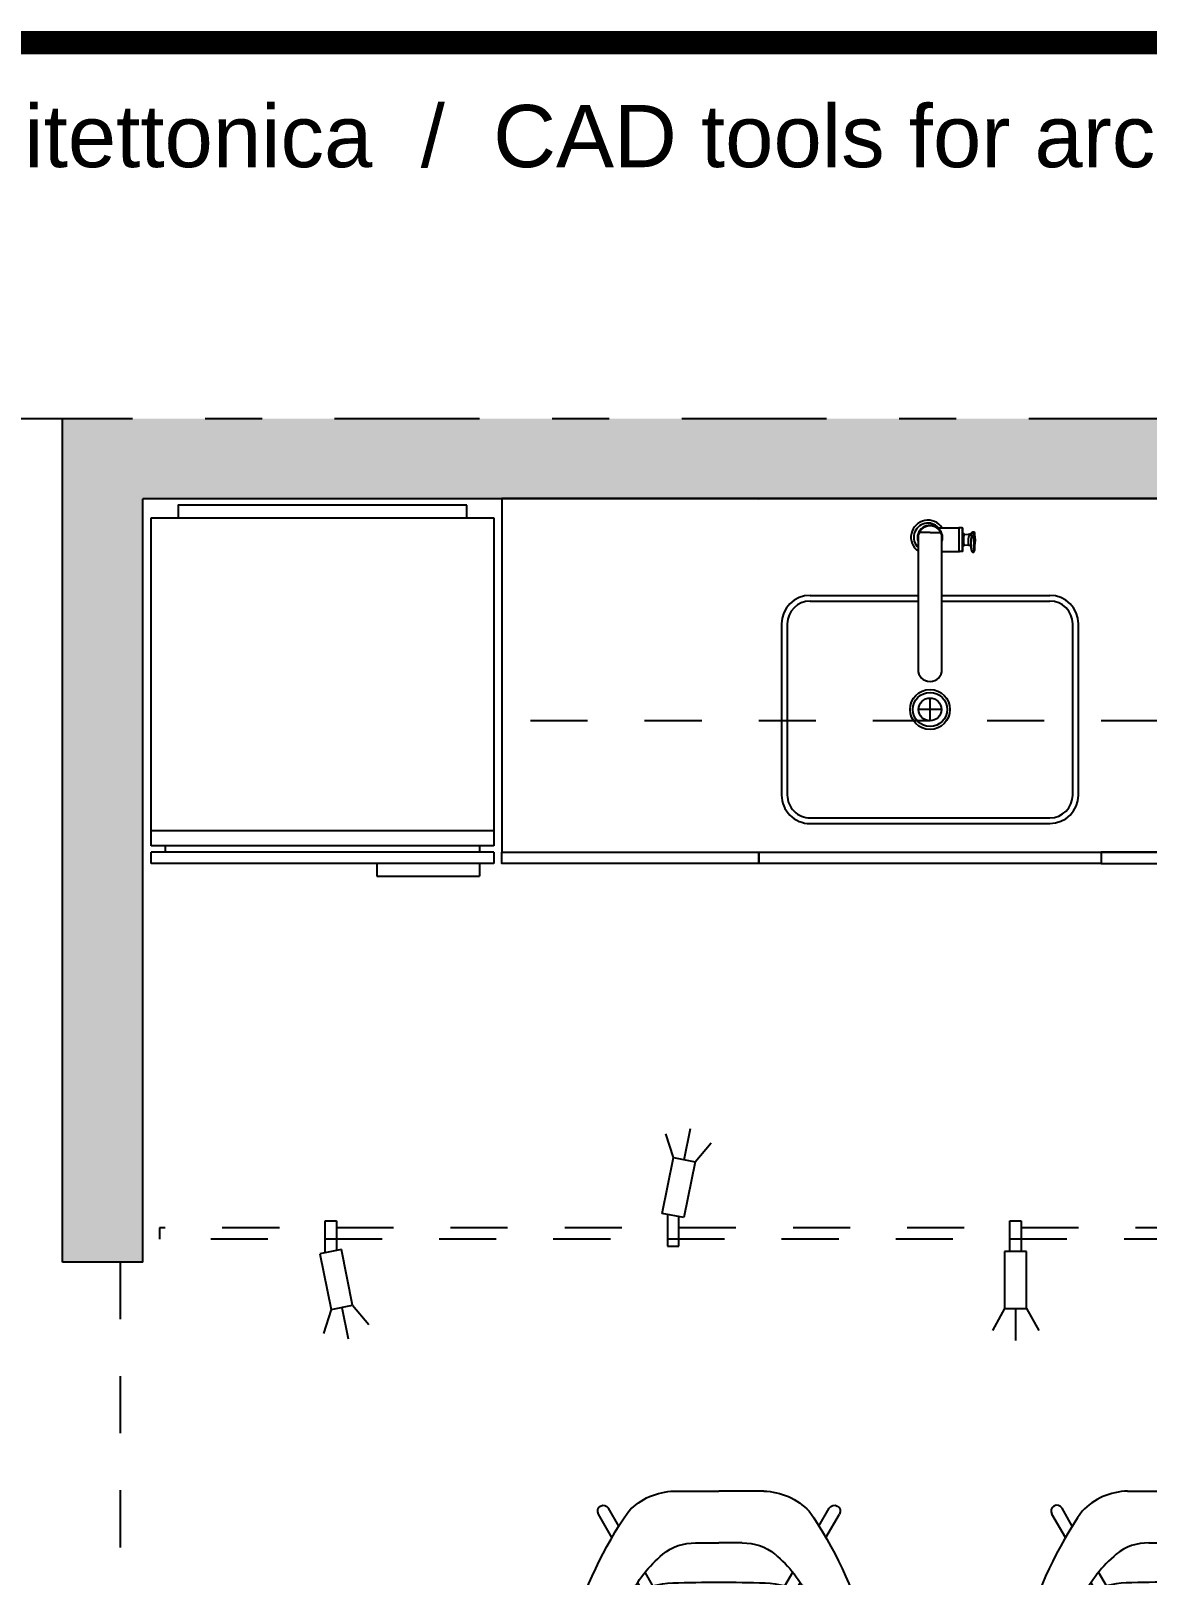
# Model space of a CAD drawing. Header units: millimetres. Extents: x 1068 to 1078.5, y 83.7 to 91.1.
# Drawn here: x 1071.77 to 1073.726, y 87.925 to 90.632 of the extents above; entities that cross this region are included whole.
import ezdxf

# ---------------------------------------------------------------- set-up
doc = ezdxf.new("R2010")
doc.units = ezdxf.units.MM
for name, pattern in [('DASHED', [0.75, 0.5, -0.25]), ('TRATTEGGIATA2', [9.525, 6.35, -3.175]), ('TRATTOPUNTOX2', [50.8, 25.4, -12.7, 0, -12.7])]:
    doc.linetypes.add(name, pattern=pattern)
for name, color, linetype in [('Archweb - blocchi dwg gratis', 2, 'Continuous'), ('ARREDI attrezzature - furniture', 175, 'Continuous'), ('MURATURA sezioni - wall sections', 7, 'Continuous')]:
    doc.layers.add(name, color=color, linetype=linetype)
doc.layers.add('MURATURA tratteggi - hatch walls', color=7, linetype='Continuous', lineweight=40, true_color=0xa8a8a8)
doc.layers.add('www.archweb.com', color=2, linetype='Continuous', lineweight=5)
doc.styles.get("Standard").update_dxf_attribs({"font": 'arial.ttf'})

# ---------------------------------------------------------------- blocks, each defined once
blk = doc.blocks.new('frigorifero - refrigerator - ir78aw26')
at = {"layer": 'ARREDI attrezzature - furniture'}
for p, q in [((1031.3392, 183.0322), (1031.3392, 182.4322)), ((1031.9141, 183.0322), (1031.3392, 183.0322)), ((1031.8878, 182.4322), (1031.8878, 183.0322)), ((1031.9141, 182.4322), (1031.9141, 183.0322)), ((1031.9249, 182.4322), (1031.9249, 183.0322)), ((1031.9449, 183.0322), (1031.9249, 183.0322)), ((1031.9449, 182.4322), (1031.9449, 183.0322)), ((1031.9249, 183.0072), (1031.9141, 183.0072)), ((1031.9449, 182.6367), (1031.9669, 182.6367)), ((1031.9669, 182.6367), (1031.9669, 182.4572)), ((1031.9141, 182.4572), (1031.9249, 182.4572)), ((1031.9449, 182.4572), (1031.9669, 182.4572)), ((1031.3392, 182.4322), (1031.9141, 182.4322)), ((1031.9249, 182.4322), (1031.9449, 182.4322))]:
    blk.add_line(p, q, dxfattribs=at)
blk.add_lwpolyline([(1031.3169, 182.4794), (1031.3169, 182.9851), (1031.3392, 182.9851), (1031.3392, 182.4794)], close=True, dxfattribs=at)
blk = doc.blocks.new('lavandino cucina - kitchen sink - ok71aw26')
at = {"layer": 'ARREDI attrezzature - furniture'}
for p, q in [((942.5425, 180.975), (942.2425, 180.975)), ((942.5425, 180.965), (942.2425, 180.965)), ((942.1925, 180.736), (942.1925, 180.925)), ((942.2025, 180.736), (942.2025, 180.925)), ((942.5825, 180.505), (942.5825, 180.925)), ((942.5925, 180.505), (942.5925, 180.925)), ((942.0815, 180.792), (942.0814, 180.791)), ((942.0816, 180.792), (942.0888, 180.7919)), ((942.0888, 180.7919), (942.1167, 180.7914)), ((942.0741, 180.7711), (942.1157, 180.7711)), ((942.1119, 180.7727), (942.0779, 180.7727)), ((942.1925, 180.505), (942.1925, 180.694)), ((942.2025, 180.505), (942.2025, 180.694)), ((942.2425, 180.465), (942.5425, 180.465)), ((942.2425, 180.455), (942.5425, 180.455))]:
    blk.add_line(p, q, dxfattribs=at)
for points in [[(942.0838, 180.7866), (942.0826, 180.7876, -0.146054), (942.081, 180.7902), (942.081, 180.7918, -0.258705), (942.081, 180.792, -0.023605), (942.0817, 180.7924, -0.171239), (942.0848, 180.7932, 0.037593), (942.085, 180.7932)], [(942.0864, 180.7841, 0.25498), (942.0837, 180.7883, -9.068865)], [(942.085, 180.7932), (942.0889, 180.7932, -0.00094), (942.0915, 180.7931, 0.000937), (942.1056, 180.7929, -0.003393), (942.1141, 180.7927, 0.648753)], [(942.0915, 180.7931, 0.147806), (942.0889, 180.7921, 0.197149), (942.0888, 180.7919), (942.0888, 180.7908, 0.105853), (942.0889, 180.7901, 0.093683), (942.0894, 180.7894, 0.105959), (942.0914, 180.788, 0.061829), (942.0944, 180.7872, 0.023332), (942.1001, 180.7866, 1.008647)], [(942.0976, 180.7867), (942.1001, 180.7866), (942.1026, 180.7866, 0.010154), (942.106, 180.7866, 0.032815), (942.1126, 180.7872, 0.128402), (942.1155, 180.7885, 0.106313), (942.1165, 180.7897, 0.075412), (942.1167, 180.79), (942.1167, 180.7914, 0.25002), (942.1165, 180.7917, 0.096041), (942.1141, 180.7927, 0.032872), (942.1141, 180.7927, -4.493368)], [(942.0859, 180.7749), (942.0853, 180.7827, 0.155869), (942.0838, 180.7866, 0.886458)], [(942.0864, 180.7841, 0.160711), (942.1018, 180.7821, 0.094437), (942.1045, 180.7832, 1.245706)], [(942.1039, 180.7749), (942.1045, 180.7827, -0.155869), (942.106, 180.7866, -0.886458)], [(942.0825, 180.715), (942.0825, 180.715), (942.0825, 180.732, -0.317837), (942.0845, 180.7348)], [(942.0915, 180.694), (942.3225, 180.694, 1), (942.3225, 180.736), (942.0915, 180.736)], [(942.0825, 180.715), (942.0825, 180.715), (942.0825, 180.698, 0.317837), (942.0845, 180.6952)]]:
    blk.add_lwpolyline(points, format="xyb", dxfattribs=at)
for points in [[(942.0739, 180.7282), (942.0739, 180.7656)], [(942.0741, 180.7711), (942.0741, 180.7666)], [(942.1154, 180.7661), (942.0744, 180.7661)], [(942.1157, 180.7711), (942.1157, 180.7666)], [(942.1159, 180.736), (942.1159, 180.7656)], [(942.3925, 180.735), (942.3925, 180.695)], [(942.4125, 180.715), (942.3725, 180.715)]]:
    blk.add_lwpolyline(points, dxfattribs=at)
for radius in [0.035, 0.03, 0.02]:
    blk.add_circle((942.3925, 180.715), radius, dxfattribs=at)
for centre, radius, start, end in [((942.2425, 180.925), 0.05, 90, 180), ((942.2425, 180.925), 0.04, 90, 180), ((942.5425, 180.925), 0.05, 0, 90), ((942.5425, 180.925), 0.04, 0, 90), ((942.0834, 180.7909), 0.00195, 177.325, 217.0686), ((942.0819, 180.792), 0.000429, 131.7684, 173.9142), ((942.0857, 180.7928), 0.00494, 218.3675, 245.6022), ((942.0962, 180.8309), 0.0443, 253.7688, 271.8841), ((942.0949, 180.756), 0.0385, 73.0508, 105.0324), ((942.0744, 180.7656), 0.0005, 90, 180), ((942.0745, 180.7711), 0.0004, 119.2456, 180), ((942.0746, 180.7666), 0.0005, 180, 270), ((942.0799, 180.7614), 0.0115, 100.4024, 119.2456), ((942.0779, 180.7724), 0.0003, 90, 100.4024), ((942.0884, 180.7684), 0.00706, 111.1147, 142.6774), ((942.1014, 180.7684), 0.00706, 37.3226, 69.8743), ((942.1099, 180.7614), 0.0115, 60.7544, 79.5976), ((942.1119, 180.7724), 0.0003, 79.5976, 90), ((942.1152, 180.7666), 0.0005, 270, 360), ((942.1154, 180.7656), 0.0005, 360, 90), ((942.1153, 180.7711), 0.0004, 360, 60.7544), ((942.0908, 180.7116), 0.03, 124.3402, 324.1399), ((942.0915, 180.715), 0.022, 72.6586, 287.3414), ((942.0915, 180.715), 0.021, 90, 270), ((942.0908, 180.7116), 0.025, 132.604, 315.3342), ((942.2425, 180.505), 0.05, 180, 270), ((942.2425, 180.505), 0.04, 180, 270), ((942.5425, 180.505), 0.05, 270, 0), ((942.5425, 180.505), 0.04, 270, 0)]:
    blk.add_arc(centre, radius, start, end, dxfattribs=at)
blk.add_ellipse((942.0949, 180.7749), major_axis=(-0.009, 0), ratio=0.134102, start_param=6.283185, end_param=9.576875, dxfattribs=at)
blk = doc.blocks.new('Sedia cucina')
at = {"layer": 'ARREDI attrezzature - furniture'}
for p, q in [((2684.2838, 286.4838), (2684.247, 286.5047)), ((2684.2658, 286.4729), (2684.2377, 286.4889)), ((2684.3653, 286.4374), (2684.3538, 286.4439)), ((2684.3588, 286.4199), (2684.3376, 286.432)), ((2684.2112, 286.3868), (2684.2112, 286.3171)), ((2684.2921, 286.3535), (2684.2921, 286.3171)), ((2684.2112, 286.2474), (2684.2112, 286.3171)), ((2684.2921, 286.2807), (2684.2921, 286.3171)), ((2684.3588, 286.2143), (2684.3376, 286.2022)), ((2684.3653, 286.1968), (2684.3538, 286.1903)), ((2684.2658, 286.1613), (2684.2377, 286.1453)), ((2684.2838, 286.1504), (2684.247, 286.1295))]:
    blk.add_line(p, q, dxfattribs=at)
for centre, radius, start, end in [((2684.6109, 285.9192), 0.6525, 106.2385, 124.3954), ((2684.467, 286.4187), 0.1327, 84.4437, 106.8787), ((2684.4798, 286.5168), 0.0339, 26.59, 89.8809), ((2684.5613, 286.2796), 0.2576, 91.2054, 124.3427), ((2684.2425, 286.4968), 0.00919, 60.3683, 238.5265), ((2684.4744, 286.3874), 0.12, 119.1174, 179.2544), ((2684.3154, 286.3832), 0.1043, 134.4698, 178.0098), ((2684.4711, 286.2674), 0.2119, 116.4624, 139.6989), ((2684.369, 286.3557), 0.0769, 140.688, 181.6847), ((2687.075, 286.3011), 2.722, 178.1465, 179.6633), ((2687.075, 286.3331), 2.722, 180.3367, 181.8535), ((2684.369, 286.2785), 0.0769, 178.3153, 219.312), ((2684.3154, 286.251), 0.1043, 181.9902, 225.5302), ((2684.4711, 286.3668), 0.2119, 220.3011, 243.5376), ((2684.4744, 286.2468), 0.12, 180.7456, 240.8826), ((2684.6109, 286.715), 0.6525, 235.6046, 253.7615), ((2684.2425, 286.1374), 0.00919, 121.4735, 299.6317), ((2684.5613, 286.3546), 0.2576, 235.6573, 268.7946), ((2684.467, 286.2155), 0.1327, 253.1213, 275.5563), ((2684.4798, 286.1174), 0.0339, 270.1191, 333.41)]:
    blk.add_arc(centre, radius, start, end, dxfattribs=at)
blk = doc.blocks.new('Tavolo cucina')
at = {"layer": 'ARREDI attrezzature - furniture'}
blk.add_lwpolyline([(2698.6193, 286.684), (2698.6193, 285.064, -0.414214), (2698.5293, 284.974), (2697.8093, 284.974, -0.414214), (2697.7193, 285.064), (2697.7193, 286.684, -0.414214), (2697.8093, 286.774), (2698.5293, 286.774, -0.414214)], format="xyb", close=True, dxfattribs=at)
at = {"layer": 'ARREDI attrezzature - furniture', "yscale": 1.125000000000384, "zscale": 1.125000000000384}
for p, xscale, rotation in [((2376.0625, 3306.8994), 1.125000000000384, 270), ((-322.4061, 607.5835), -1.125000000000384, 180), ((5718.7446, 607.5835), 1.125000000000384, 180), ((2376.0625, -2735.1513), -1.125000000000384, 270)]:
    blk.add_blockref('Sedia cucina', p, dxfattribs=dict(at, xscale=xscale, rotation=rotation))
for p, xscale in [((-322.4061, -35.8355), 1.125000000000384), ((5718.7446, -35.8355), -1.125000000000384)]:
    blk.add_blockref('Sedia cucina', p, dxfattribs=dict(at, xscale=xscale))

msp = doc.modelspace()

# ---------------------------------------------------------------- hatches: boundary and pattern name
at = {"layer": 'MURATURA tratteggi - hatch walls', "ltscale": 0.02}
h = msp.add_hatch(color=256, dxfattribs=at)
h.dxf.hatch_style = 1
h.paths.add_polyline_path([(1070.7266, 89.9524), (1068.0466, 89.9524), (1068.0466, 84.9169), (1070.7256, 84.9169), (1070.7256, 85.0569), (1068.1866, 85.0569), (1068.1866, 87.7233), (1070.7266, 87.7233), (1070.7266, 88.9071), (1070.5866, 88.9071), (1070.5866, 87.8733), (1069.4008, 87.8733), (1069.4008, 88.7163), (1069.3762, 88.7163), (1069.3762, 87.9733), (1069.3154, 87.9733), (1069.3154, 88.7163), (1069.2908, 88.7163), (1069.2908, 87.8733), (1068.7924, 87.8733), (1068.7924, 88.0141), (1068.1866, 88.0141), (1068.1866, 89.8124), (1069.2908, 89.8124), (1069.2908, 89.5663), (1069.4008, 89.5663), (1069.4008, 89.8124), (1070.5866, 89.8124), (1070.5866, 89.7055), (1070.7266, 89.7055)])
h.paths.add_polyline_path([(1068.7424, 87.9641), (1068.7424, 87.8733), (1068.1866, 87.8733), (1068.1866, 87.9641)], flags=16)
h.paths.add_polyline_path([(1078.5077, 89.9524), (1071.8256, 89.9524), (1071.8256, 88.4737), (1071.9666, 88.4737), (1071.9666, 89.8114), (1078.1077, 89.8114), (1078.1077, 88.9342), (1078.5077, 88.9342)])
h.paths.add_polyline_path([(1078.5077, 85.9341), (1078.1077, 85.9341), (1078.1077, 85.0569), (1071.8256, 85.0569), (1071.8256, 84.9169), (1078.5077, 84.9169)])

# ---------------------------------------------------------------- linework, layer by layer
at = {"layer": 'Archweb - blocchi dwg gratis', "color": 8, "ltscale": 0.02, "true_color": 0x787878, "const_width": 0.0413}
msp.add_lwpolyline([(1068.0466, 90.6112), (1078.5077, 90.6112)], dxfattribs=at)
at = {"layer": 'ARREDI attrezzature - furniture', "ltscale": 0.02}
for p, q in [((1073.0457, 89.8114), (1073.6457, 89.8124)), ((1071.9957, 88.5337), (1071.9957, 88.5137))]:
    msp.add_line(p, q, dxfattribs=at)
at = {"layer": 'ARREDI attrezzature - furniture', "linetype": 'TRATTEGGIATA2', "ltscale": 0.01}
msp.add_line((1075.1457, 89.4224), (1072.5957, 89.4224), dxfattribs=at)
at = {"layer": 'ARREDI attrezzature - furniture', "linetype": 'DASHED', "ltscale": 0.04}
for p, q in [((1072.9151, 88.6532), (1072.9261, 88.708)), ((1072.8962, 88.657), (1072.8829, 88.6988)), ((1072.9341, 88.6494), (1072.9624, 88.6829)), ((1072.2857, 88.49), (1072.2857, 88.5459)), ((1072.2857, 88.5459), (1072.3057, 88.5459)), ((1072.3057, 88.5459), (1072.3057, 88.494)), ((1072.8857, 88.5573), (1072.8857, 88.5015)), ((1072.9057, 88.5015), (1072.9057, 88.5534)), ((1073.4857, 88.492), (1073.4857, 88.5459)), ((1073.4857, 88.5459), (1073.5057, 88.5459)), ((1073.5057, 88.5459), (1073.5057, 88.492)), ((1072.8857, 88.5015), (1072.9057, 88.5015)), ((1072.2962, 88.3904), (1072.2829, 88.3486)), ((1072.3151, 88.3942), (1072.3261, 88.3394)), ((1072.3341, 88.398), (1072.3624, 88.3644)), ((1073.4763, 88.3923), (1073.4551, 88.3538)), ((1073.4957, 88.3923), (1073.4957, 88.3364)), ((1073.515, 88.3923), (1073.5362, 88.3538))]:
    msp.add_line(p, q, dxfattribs=at)
at = {"layer": 'ARREDI attrezzature - furniture', "linetype": 'DASHED', "ltscale": 0.1}
for p, q in [((1075.6057, 88.5337), (1071.9957, 88.5337)), ((1075.5857, 88.5137), (1071.9957, 88.5137)), ((1071.9266, 88.4737), (1071.9266, 85.0569))]:
    msp.add_line(p, q, dxfattribs=at)
at = {"layer": 'ARREDI attrezzature - furniture', "ltscale": 0.02}
for points in [[(1072.5957, 89.1924), (1075.7457, 89.1924), (1075.7457, 89.8124), (1072.5957, 89.8124)], [(1072.5957, 89.1924), (1073.0457, 89.1924), (1073.0457, 89.1724), (1072.5957, 89.1724)], [(1073.0457, 89.1924), (1073.6457, 89.1924), (1073.6457, 89.1724), (1073.0457, 89.1724)], [(1074.0957, 89.1924), (1073.6457, 89.1924), (1073.6457, 89.1724), (1074.0957, 89.1724)]]:
    msp.add_lwpolyline(points, close=True, dxfattribs=at)
at = {"layer": 'ARREDI attrezzature - furniture', "linetype": 'DASHED', "ltscale": 0.04}
for points in [[(1072.8962, 88.657), (1072.9341, 88.6494), (1072.9146, 88.5516), (1072.8767, 88.5591)], [(1072.2962, 88.3904), (1072.3341, 88.398), (1072.3146, 88.4958), (1072.2767, 88.4882)], [(1073.4763, 88.3923), (1073.515, 88.3923), (1073.515, 88.492), (1073.4763, 88.492)]]:
    msp.add_lwpolyline(points, close=True, dxfattribs=at)
at = {"layer": 'MURATURA sezioni - wall sections', "linetype": 'TRATTOPUNTOX2', "ltscale": 0.01}
msp.add_line((1068.0466, 89.9524), (1078.5077, 89.9524), dxfattribs=at)
at = {"layer": 'MURATURA sezioni - wall sections'}
for p, q in [((1071.8256, 88.4737), (1071.8256, 89.9524)), ((1071.9666, 88.4737), (1071.9666, 89.8114))]:
    msp.add_line(p, q, dxfattribs=at)
at = {"layer": 'MURATURA sezioni - wall sections', "ltscale": 0.02}
for p, q in [((1078.1077, 89.8114), (1071.9666, 89.8114)), ((1071.8256, 88.4737), (1071.8256, 88.4737)), ((1071.8256, 88.4737), (1071.8256, 88.4737)), ((1071.8256, 88.4737), (1071.8256, 88.4737)), ((1071.8256, 88.4737), (1071.8256, 88.4737)), ((1071.8256, 88.4737), (1071.8256, 88.4737)), ((1071.8256, 88.4737), (1071.8256, 88.4737)), ((1071.9666, 88.4737), (1071.8256, 88.4737))]:
    msp.add_line(p, q, dxfattribs=at)
at = {"layer": 'MURATURA tratteggi - hatch walls', "ltscale": 0.02}
msp.add_line((1071.8256, 88.4737), (1071.8256, 88.4737), dxfattribs=at)
msp.add_line((1071.8256, 88.4737), (1071.8256, 88.4737), dxfattribs=at)
msp.add_line((1071.8256, 88.4737), (1071.8256, 88.4737), dxfattribs=at)
msp.add_line((1071.8256, 88.4737), (1071.8256, 88.4737), dxfattribs=at)
msp.add_line((1071.8256, 88.4737), (1071.8256, 88.4737), dxfattribs=at)
msp.add_line((1071.8256, 88.4737), (1071.8256, 88.4737), dxfattribs=at)

# ---------------------------------------------------------------- block references
at = {"layer": 'ARREDI attrezzature - furniture', "xscale": -1, "rotation": 90}
msp.add_blockref('frigorifero - refrigerator - ir78aw26', (1255.0134, 1121.1173), dxfattribs=at)
at = {"layer": 'ARREDI attrezzature - furniture', "rotation": 270}
for name, p in [('lavandino cucina - kitchen sink - ok71aw26', (892.6307, 1031.8349)), ('Tavolo cucina', (787.4991, 2785.4039))]:
    msp.add_blockref(name, p, dxfattribs=at)

# ---------------------------------------------------------------- texts
at = {"layer": 'www.archweb.com', "color": 253, "insert": (1068.0495, 90.502), "char_height": 0.1090781, "width": 8.688275, "attachment_point": 1}
msp.add_mtext('Contenitore di strumenti CAD per la progettazione architettonica  /  CAD tools for architectural design', dxfattribs=at)

doc.saveas('drawing.dxf')
